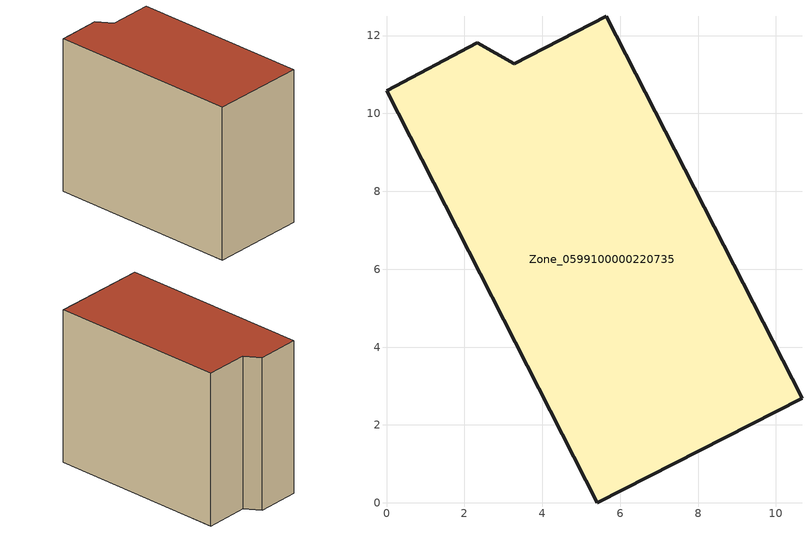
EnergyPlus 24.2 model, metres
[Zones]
Zone_0599100000220735
 floor ground (C_G): 5.41,0 0,10.58 2.33,11.82 3.28,11.28 5.64,12.5 10.67,2.69 z0
 wall outside (C_F): 5.64,12.5 3.28,11.28 2.33,11.82 0,10.58 5.41,0 10.67,2.69 5.64,12.5 z0:9.62
 roof outside (C_R): 5.41,0 10.67,2.69 5.64,12.5 3.28,11.28 2.33,11.82 0,10.58 z9.62
[BUILDING]
Pand.0599100000220735: North Axis=0; Terrain=City; Loads Convergence Tolerance Value=0.04; Temperature Convergence Tolerance Value=0.4; Solar Distribution=FullExterior; Maximum Number of Warmup Days=25; Minimum Number of Warmup Days=1
[Site:Location]
Rotterdam.The.Hague.AP_ZH_NLD Design_Conditions: Latitude=51.96; Longitude=4.45; Time Zone=1; Elevation=-4.5
[SITE:GROUNDTEMPERATURE:BUILDINGSURFACE]
18, 18, 18, 18, 18, 18, 18, 18, 18, 18, 18, 18
[MATERIAL] Thermal Absorptance=0.9; Solar Absorptance=0.7; Visible Absorptance=0.7
Name | Roughness | Thickness | Conductivity | Density | Specific Heat
G.TI.1946 | MediumSmooth | 0.15 | 1 | 540 | 1210
F.TI.1946 | Rough | 0.3 | 0.857143 | 1920 | 840
R.TI.1946 | MediumRough | 0.2 | 0.1 | 1500 | 1000
[CONSTRUCTION]
C_G: G.TI.1946
C_F: F.TI.1946
C_R: R.TI.1946
[ZONE]
Zone_0599100000220735: Type=1; Multiplier=1; Ceiling Height=Autocalculate; Volume=Autocalculate; Floor Area=autocalculate; Part of Total Floor Area=Yes
[ZONEINFILTRATION:DESIGNFLOWRATE]
Infil_Zone_0599100000220735: Zone or ZoneList or Space or SpaceList=Zone_0599100000220735; Schedule=AlwaysOn; Design Flow Rate Calculation Method=Flow/Area; Flow Rate per Floor Area=0.003; Constant Term Coefficient=1; Temperature Term Coefficient=0; Velocity Term Coefficient=0; Velocity Squared Term Coefficient=0
[HVACTEMPLATE:ZONE:IDEALLOADSAIRSYSTEM]
Zone_0599100000220735: Maximum Heating Supply Air Temperature=50; Minimum Cooling Supply Air Temperature=13; Maximum Heating Supply Air Humidity Ratio=0.0156; Minimum Cooling Supply Air Humidity Ratio=0.0077; Heating Limit=NoLimit; Cooling Limit=NoLimit; Dehumidification Control Type=ConstantSensibleHeatRatio; Cooling Sensible Heat Ratio=0.7; Dehumidification Setpoint=60; Humidification Control Type=None; Humidification Setpoint=30; Outdoor Air Method=None; Outdoor Air Flow Rate per Person=0.00944; Outdoor Air Flow Rate per Zone Floor Area=0; Outdoor Air Flow Rate per Zone=0; Demand Controlled Ventilation Type=None; Outdoor Air Economizer Type=NoEconomizer; Heat Recovery Type=None; Sensible Heat Recovery Effectiveness=0.7; Latent Heat Recovery Effectiveness=0.65
[ZONECONTROL:THERMOSTAT]
ThermostatControl_Zone_0599100000220735: Zone or ZoneList=Zone_0599100000220735; Control Type Schedule=DualSetpointControlType; Control 1=Thermostat_Zone_0599100000220735; Temperature Difference Between Cutout And Setpoint=0
[THERMOSTATSETPOINT:DUALSETPOINT]
Thermostat_Zone_0599100000220735: Heating Setpoint Temperature Schedule=HeatingSetpoint_Zone_0599100000220735; Cooling Setpoint Temperature Schedule=CoolingSetpoint_Zone_0599100000220735
[SCHEDULE:COMPACT]
HeatingSetpoint_Zone_0599100000220735: Through: 12/31, For: AllDays, Until: 24:00, 21
CoolingSetpoint_Zone_0599100000220735: Through: 12/31, For: AllDays, Until: 24:00, 24
DualSetpointControlType: Through: 12/31, For: AllDays, Until: 24:00, 4
AlwaysOn: Through: 12/31, For: AllDays, Until: 24:00, 1
